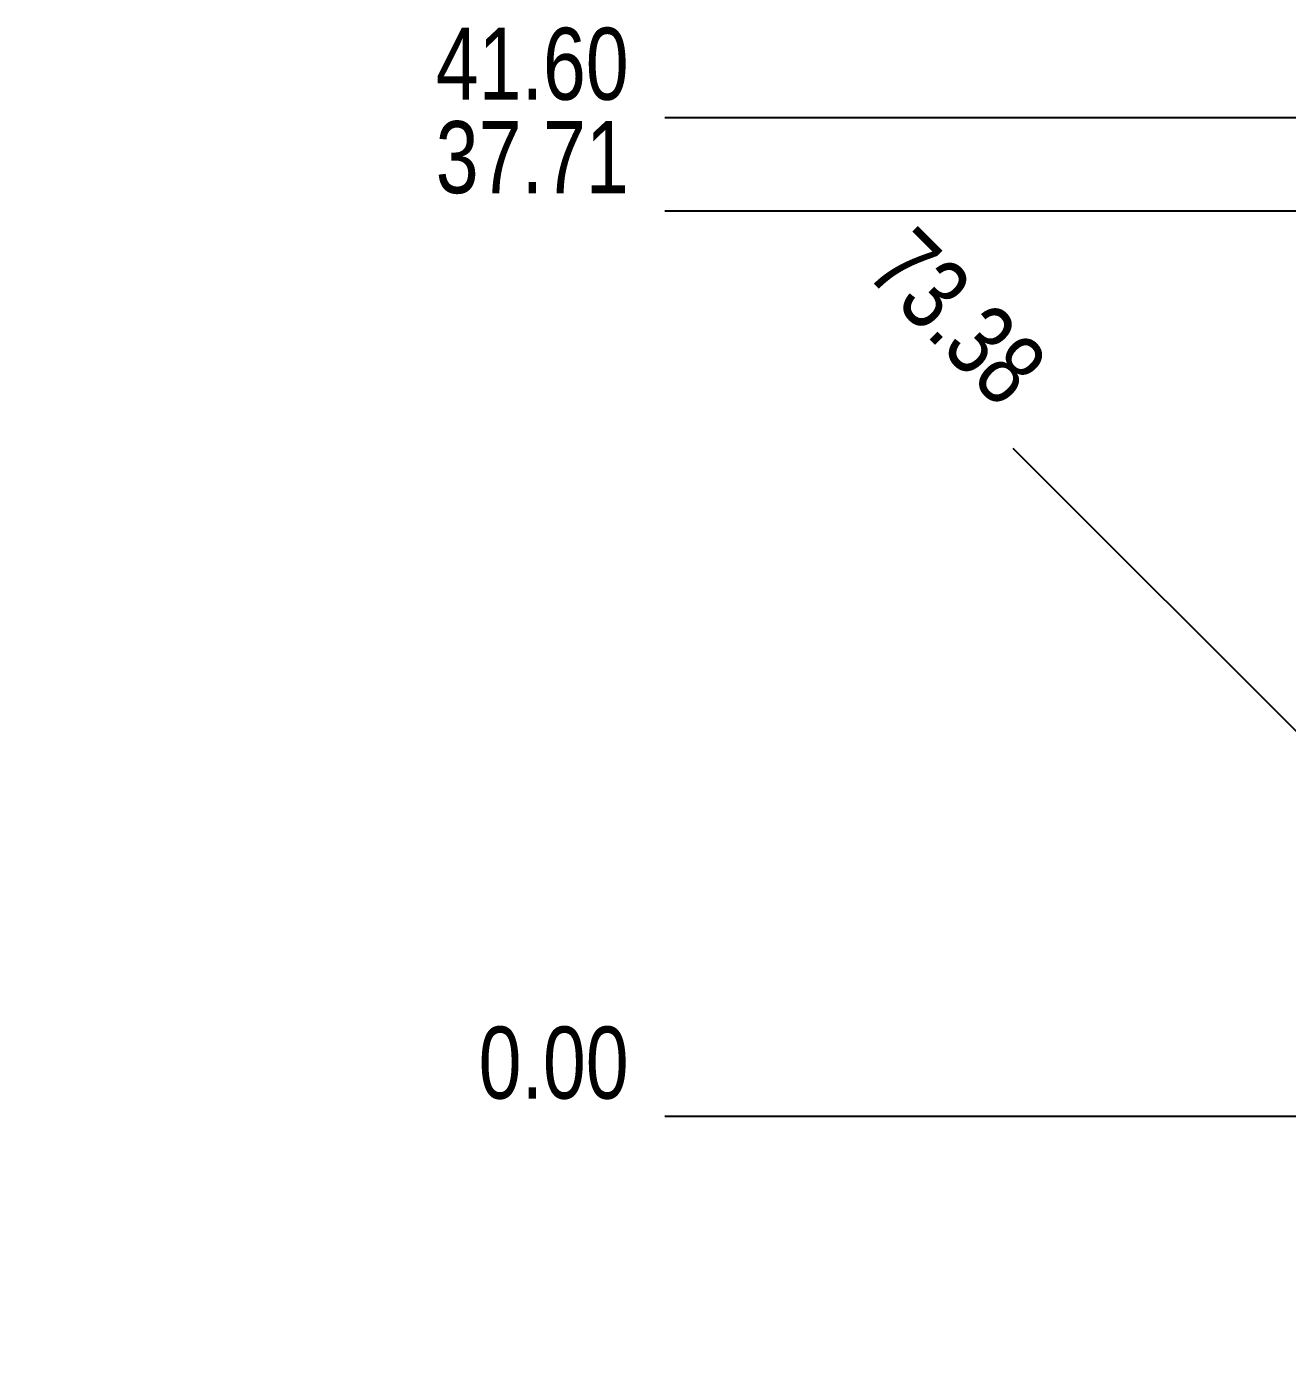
# Model space of a CAD drawing. Header units: millimetres. Extents: x 0 to 841, y 0 to 594.
# Drawn here: x 240.7 to 293.2, y 424.5 to 480 of the extents above; entities that cross this region are included whole.
import ezdxf

# ---------------------------------------------------------------- set-up
doc = ezdxf.new("R2010")
doc.units = ezdxf.units.MM
doc.header["$LTSCALE"] = 46.255
doc.layers.get('0').update_dxf_attribs({"linetype": 'CONTINUOUS'})
doc.styles.get("Standard").update_dxf_attribs({"font": 'txt', "width": 0.8})
doc.dimstyles.new('DIMSTYLE_1', dxfattribs={"dimtxt": 3, "dimasz": 2.1, "dimexe": 2, "dimexo": 1, "dimgap": 0.75, "dimtad": 0, "dimtih": 1, "dimtoh": 1, "dimzin": 0, "dimdsep": 46, "dimtxsty": 'STANDARD', "dimblk": '_FILLED', "dimblk1": '_FILLED', "dimblk2": '_FILLED', "dimcen": 0.09, "dimazin": 0, "dimtp": 0.01, "dimtm": 0.01, "dimtfac": 1, "dimtofl": 0, "dimtmove": 0, "dimatfit": 3, "dimldrblk": '_FILLED', "dimfxl": 1, "dimtolj": 1, "dimtzin": 0, "dimarcsym": 0})

# ---------------------------------------------------------------- blocks, each defined once
blk = doc.blocks.new('*D4')
at = {"color": 2, "linetype": 'CONTINUOUS'}
blk.add_line((330.337, 413.917), (281.796, 462.458), dxfattribs=at)
at = {"color": 2, "linetype": 'CONTINUOUS', "insert": (283.387, 466.17), "char_height": 3, "width": 12, "attachment_point": 3, "rotation": 315, "line_spacing_factor": 0.9}
blk.add_mtext('73.38', dxfattribs=at)
blk = doc.blocks.new('_FILLED')
at = {"color": 0, "linetype": 'BYBLOCK'}
blk.add_solid([(0, 0), (-1, 0.167), (-1, -0.167)], dxfattribs=at)
blk = doc.blocks.new('*D6')
at = {"color": 2, "linetype": 'CONTINUOUS'}
blk.add_line((322.981, 472.345), (267.283, 472.345), dxfattribs=at)
at = {"color": 2, "linetype": 'CONTINUOUS', "insert": (265.783, 476.095), "char_height": 3, "width": 12, "attachment_point": 3, "line_spacing_factor": 0.9}
blk.add_mtext('37.71', dxfattribs=at)
blk = doc.blocks.new('*D7')
at = {"color": 2, "linetype": 'CONTINUOUS'}
blk.add_line((412.401, 434.635), (267.283, 434.635), dxfattribs=at)
at = {"color": 2, "linetype": 'CONTINUOUS', "insert": (265.783, 438.385), "char_height": 3, "width": 9.6, "attachment_point": 3, "line_spacing_factor": 0.9}
blk.add_mtext('0.00', dxfattribs=at)
blk = doc.blocks.new('*D9')
at = {"color": 2, "linetype": 'CONTINUOUS'}
blk.add_line((461.911, 476.235), (267.283, 476.235), dxfattribs=at)
at = {"color": 2, "linetype": 'CONTINUOUS', "insert": (265.783, 479.985), "char_height": 3, "width": 12, "attachment_point": 3, "line_spacing_factor": 0.9}
blk.add_mtext('41.60', dxfattribs=at)
blk = doc.blocks.new('*D10')
at = {"color": 2, "linetype": 'CONTINUOUS'}
blk.add_line((338.251, 384.035), (267.728, 384.035), dxfattribs=at)
at = {"color": 2, "linetype": 'CONTINUOUS', "insert": (266.228, 387.785), "char_height": 3, "width": 12, "attachment_point": 3, "line_spacing_factor": 0.9}
blk.add_mtext('50.60', dxfattribs=at)
blk = doc.blocks.new('*D17')
at = {"color": 2, "linetype": 'CONTINUOUS'}
blk.add_line((397.051, 380.775), (254.218, 380.775), dxfattribs=at)
at = {"color": 2, "linetype": 'CONTINUOUS', "insert": (252.718, 384.525), "char_height": 3, "width": 12, "attachment_point": 3, "line_spacing_factor": 0.9}
blk.add_mtext('53.86', dxfattribs=at)
blk = doc.blocks.new('*D29')
at = {"color": 2, "linetype": 'CONTINUOUS'}
blk.add_line((305.901, 391.265), (267.283, 391.265), dxfattribs=at)
at = {"color": 2, "linetype": 'CONTINUOUS', "insert": (265.783, 395.015), "char_height": 3, "width": 12, "attachment_point": 3, "line_spacing_factor": 0.9}
blk.add_mtext('43.37', dxfattribs=at)

msp = doc.modelspace()

# ---------------------------------------------------------------- dimensions: what is measured, and where the dimension line sits
at = {"color": 2, "linetype": 'CONTINUOUS'}
for feature_location, offset, origin, picture, middle in [((461.911, 476.235), (-194.628, 0), (462.911, 434.635), '*D9', (259.783, 478.485)), ((322.981, 472.345), (-55.698, 0), (413.401, 434.635), '*D6', (259.483, 474.595)), ((330.337, 413.917), (-48.541, 48.541), (413.401, 434.635), '*D4', (278.137, 469.299)), ((412.40074854, 434.634714888), (-145.117660373, 0), (413.40074854, 434.634714888), '*D7', (260.983091446, 436.88469931)), ((397.051, 380.775), (-142.833, 0), (398.051, 434.635), '*D17', (246.718, 383.025)), ((305.901, 391.265), (-38.618, 0), (306.901, 434.635), '*D29', (259.783, 393.515)), ((338.251, 384.035), (-70.523, 0), (339.251, 434.635), '*D10', (260.228, 386.285))]:
    dim = msp.add_ordinate_dim(feature_location=feature_location, offset=offset, dtype=0, origin=origin, dimstyle='DIMSTYLE_1', override={"dimtad": 1, "dimtih": 0, "dimtoh": 0}, dxfattribs=at)
    dim.commit()
    dim.dimension.update_dxf_attribs({"geometry": picture, "text_midpoint": middle})

doc.saveas('drawing.dxf')
